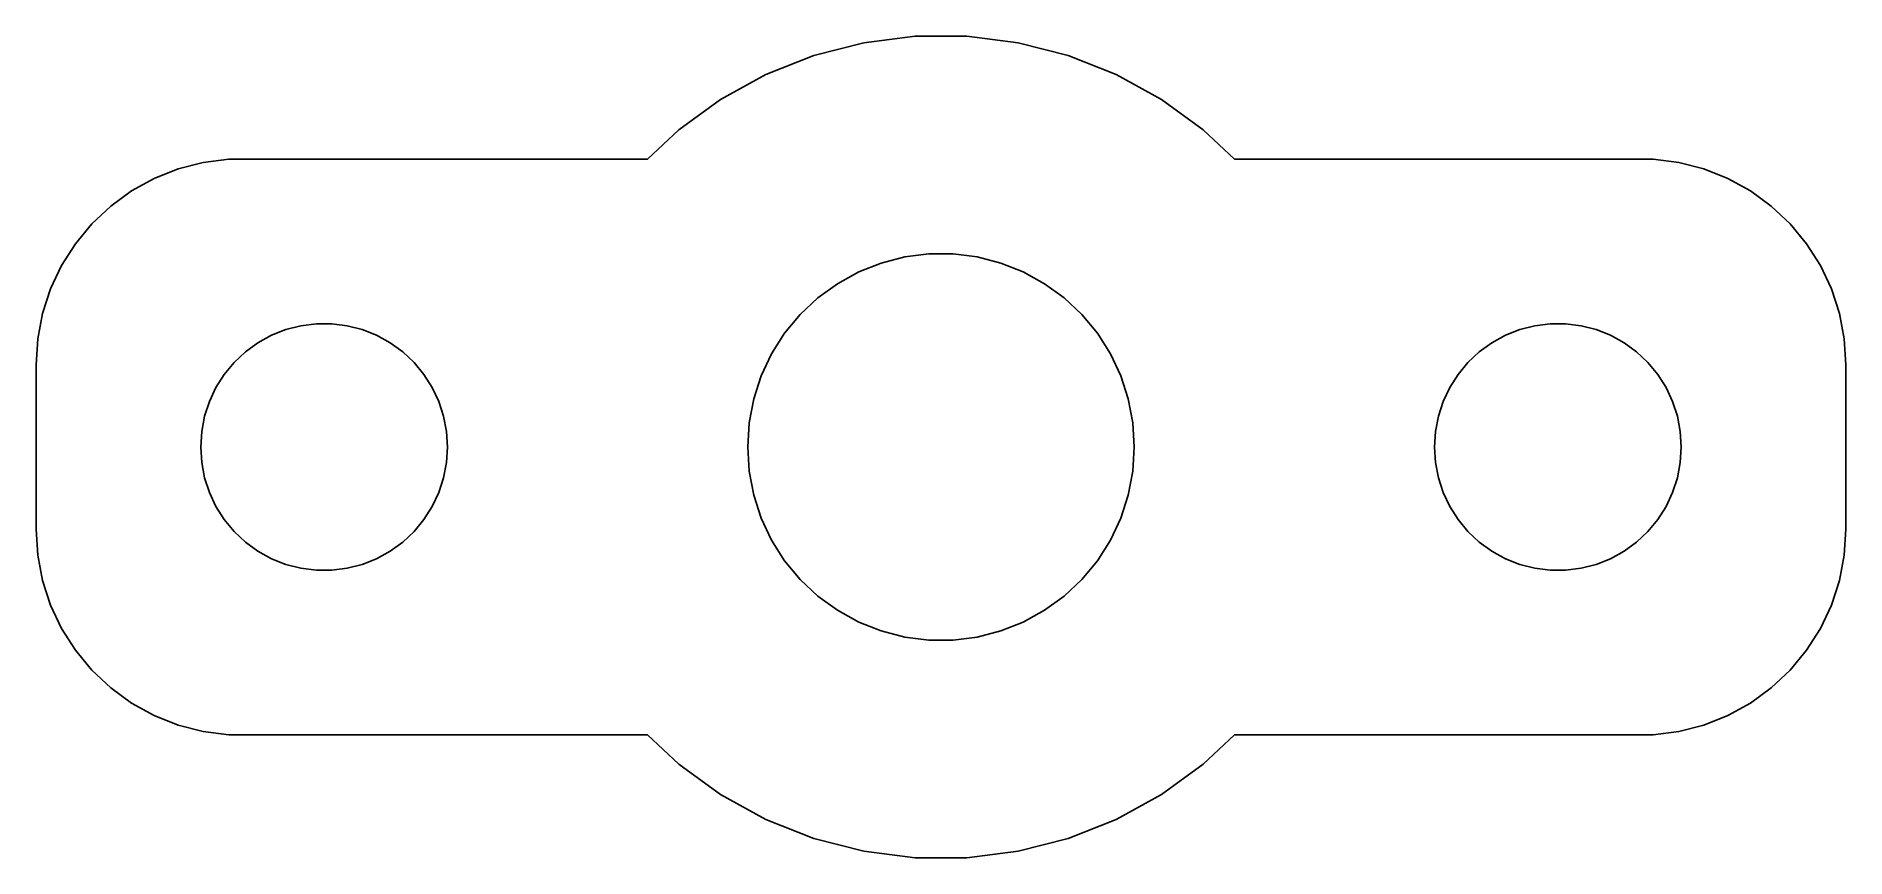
# Model space of a CAD drawing. Header units: metres. Extents: x -22 to 22, y 14 to 34.
import ezdxf

# ---------------------------------------------------------------- set-up
doc = ezdxf.new("R2010")
doc.units = ezdxf.units.M

msp = doc.modelspace()

# ---------------------------------------------------------------- linework, layer by layer
for p, q in [((-0.627899, 33.9803), (-1.87381, 33.8229)), ((0.627899, 33.9803), (-0.627899, 33.9803)), ((1.87381, 33.8229), (0.627899, 33.9803)), ((-3.09016, 33.5106), (-4.25778, 33.0483)), ((-1.87381, 33.8229), (-3.09016, 33.5106)), ((3.09016, 33.5106), (1.87381, 33.8229)), ((4.25778, 33.0483), (3.09016, 33.5106)), ((-4.25778, 33.0483), (-5.35826, 32.4433)), ((5.35826, 32.4433), (4.25778, 33.0483)), ((-5.35826, 32.4433), (-6.37424, 31.7051)), ((6.37424, 31.7051), (5.35826, 32.4433)), ((-6.37424, 31.7051), (-7.13564, 30.9901)), ((7.13564, 30.9901), (6.37424, 31.7051)), ((-17.9369, 30.9114), (-18.5451, 30.7553)), ((-17.3139, 30.9901), (-17.9369, 30.9114)), ((-7.13564, 30.9901), (-17.3139, 30.9901)), ((17.3139, 30.9901), (7.13564, 30.9901)), ((17.9369, 30.9114), (17.3139, 30.9901)), ((18.5451, 30.7553), (17.9369, 30.9114)), ((-19.1289, 30.5241), (-19.6791, 30.2216)), ((-18.5451, 30.7553), (-19.1289, 30.5241)), ((19.1289, 30.5241), (18.5451, 30.7553)), ((19.6791, 30.2216), (19.1289, 30.5241)), ((-19.6791, 30.2216), (-20.1871, 29.8526)), ((20.1871, 29.8526), (19.6791, 30.2216)), ((-20.1871, 29.8526), (-20.6448, 29.4227)), ((20.6448, 29.4227), (20.1871, 29.8526)), ((-20.6448, 29.4227), (-21.0451, 28.9389)), ((21.0451, 28.9389), (20.6448, 29.4227)), ((-21.0451, 28.9389), (-21.3815, 28.4088)), ((-1.45238, 28.47), (-0.880692, 28.6167)), ((-0.880692, 28.6167), (-0.295105, 28.6907)), ((-0.295105, 28.6907), (0.295105, 28.6907)), ((0.295105, 28.6907), (0.880692, 28.6167)), ((0.880692, 28.6167), (1.45238, 28.47)), ((21.3815, 28.4088), (21.0451, 28.9389)), ((-21.3815, 28.4088), (-21.6489, 27.8406)), ((-2.51837, 27.9683), (-2.00116, 28.2527)), ((-2.00116, 28.2527), (-1.45238, 28.47)), ((1.45238, 28.47), (2.00116, 28.2527)), ((2.00116, 28.2527), (2.51837, 27.9683)), ((21.6489, 27.8406), (21.3815, 28.4088)), ((-21.6489, 27.8406), (-21.8429, 27.2434)), ((-2.99588, 27.6214), (-2.51837, 27.9683)), ((2.51837, 27.9683), (2.99588, 27.6214)), ((21.8429, 27.2434), (21.6489, 27.8406)), ((-3.42615, 27.2174), (-2.99588, 27.6214)), ((2.99588, 27.6214), (3.42615, 27.2174)), ((-21.8429, 27.2434), (-21.9606, 26.6267)), ((-16.2773, 26.7145), (-15.927, 26.8532)), ((-15.927, 26.8532), (-15.5621, 26.9469)), ((-15.5621, 26.9469), (-15.1884, 26.9941)), ((-15.1884, 26.9941), (-14.8116, 26.9941)), ((-14.8116, 26.9941), (-14.4379, 26.9469)), ((-14.4379, 26.9469), (-14.0729, 26.8532)), ((-14.0729, 26.8532), (-13.7227, 26.7145)), ((-3.80237, 26.7626), (-3.42615, 27.2174)), ((3.42615, 27.2174), (3.80237, 26.7626)), ((13.7227, 26.7145), (14.0729, 26.8532)), ((14.0729, 26.8532), (14.4379, 26.9469)), ((14.4379, 26.9469), (14.8116, 26.9941)), ((14.8116, 26.9941), (15.1884, 26.9941)), ((15.1884, 26.9941), (15.5621, 26.9469)), ((15.5621, 26.9469), (15.927, 26.8532)), ((15.927, 26.8532), (16.2773, 26.7145)), ((21.9606, 26.6267), (21.8429, 27.2434)), ((-21.9606, 26.6267), (-22, 26)), ((-16.9123, 26.3115), (-16.6075, 26.533)), ((-16.6075, 26.533), (-16.2773, 26.7145)), ((-13.7227, 26.7145), (-13.3925, 26.533)), ((-13.3925, 26.533), (-13.0877, 26.3115)), ((-4.11864, 26.2642), (-3.80237, 26.7626)), ((3.80237, 26.7626), (4.11864, 26.2642)), ((13.0877, 26.3115), (13.3925, 26.533)), ((13.3925, 26.533), (13.7227, 26.7145)), ((16.2773, 26.7145), (16.6075, 26.533)), ((16.6075, 26.533), (16.9123, 26.3115)), ((22, 26), (21.9606, 26.6267)), ((-22, 26), (-22, 22)), ((-17.427, 25.7634), (-17.1869, 26.0536)), ((-17.1869, 26.0536), (-16.9123, 26.3115)), ((-13.0877, 26.3115), (-12.8131, 26.0536)), ((-12.8131, 26.0536), (-12.5729, 25.7634)), ((-4.36995, 25.7302), (-4.11864, 26.2642)), ((4.11864, 26.2642), (4.36995, 25.7302)), ((12.5729, 25.7634), (12.8131, 26.0536)), ((12.8131, 26.0536), (13.0877, 26.3115)), ((16.9123, 26.3115), (17.1869, 26.0536)), ((17.1869, 26.0536), (17.427, 25.7634)), ((22, 22), (22, 26)), ((-17.6289, 25.4453), (-17.427, 25.7634)), ((-12.5729, 25.7634), (-12.3711, 25.4453)), ((-4.55234, 25.1688), (-4.36995, 25.7302)), ((4.36995, 25.7302), (4.55234, 25.1688)), ((12.3711, 25.4453), (12.5729, 25.7634)), ((17.427, 25.7634), (17.6289, 25.4453)), ((-17.9057, 24.7461), (-17.7893, 25.1044)), ((-17.7893, 25.1044), (-17.6289, 25.4453)), ((-12.3711, 25.4453), (-12.2107, 25.1044)), ((-12.2107, 25.1044), (-12.0942, 24.7461)), ((-4.66293, 24.5891), (-4.55234, 25.1688)), ((4.55234, 25.1688), (4.66293, 24.5891)), ((12.0942, 24.7461), (12.2107, 25.1044)), ((12.2107, 25.1044), (12.3711, 25.4453)), ((17.6289, 25.4453), (17.7893, 25.1044)), ((17.7893, 25.1044), (17.9057, 24.7461)), ((-17.9763, 24.376), (-17.9057, 24.7461)), ((-12.0942, 24.7461), (-12.0237, 24.376)), ((12.0237, 24.376), (12.0942, 24.7461)), ((17.9057, 24.7461), (17.9763, 24.376)), ((-18, 24), (-17.9763, 24.376)), ((-12.0237, 24.376), (-12, 24)), ((-4.7, 24), (-4.66293, 24.5891)), ((4.66293, 24.5891), (4.7, 24)), ((12, 24), (12.0237, 24.376)), ((17.9763, 24.376), (18, 24)), ((-17.9763, 23.624), (-18, 24)), ((-12, 24), (-12.0237, 23.624)), ((-4.66293, 23.4109), (-4.7, 24)), ((4.7, 24), (4.66293, 23.4109)), ((12.0237, 23.624), (12, 24)), ((18, 24), (17.9763, 23.624)), ((-17.9057, 23.2539), (-17.9763, 23.624)), ((-12.0237, 23.624), (-12.0942, 23.2539)), ((-4.55234, 22.8312), (-4.66293, 23.4109)), ((4.66293, 23.4109), (4.55234, 22.8312)), ((12.0942, 23.2539), (12.0237, 23.624)), ((17.9763, 23.624), (17.9057, 23.2539)), ((-17.7893, 22.8956), (-17.9057, 23.2539)), ((-17.6289, 22.5547), (-17.7893, 22.8956)), ((-12.2107, 22.8956), (-12.3711, 22.5547)), ((-12.0942, 23.2539), (-12.2107, 22.8956)), ((12.2107, 22.8956), (12.0942, 23.2539)), ((12.3711, 22.5547), (12.2107, 22.8956)), ((17.7893, 22.8956), (17.6289, 22.5547)), ((17.9057, 23.2539), (17.7893, 22.8956)), ((-17.427, 22.2366), (-17.6289, 22.5547)), ((-12.3711, 22.5547), (-12.5729, 22.2366)), ((-4.36995, 22.2698), (-4.55234, 22.8312)), ((4.55234, 22.8312), (4.36995, 22.2698)), ((12.5729, 22.2366), (12.3711, 22.5547)), ((17.6289, 22.5547), (17.427, 22.2366)), ((-22, 22), (-21.9606, 21.3733)), ((-17.1869, 21.9464), (-17.427, 22.2366)), ((-12.5729, 22.2366), (-12.8131, 21.9464)), ((-4.11864, 21.7358), (-4.36995, 22.2698)), ((4.36995, 22.2698), (4.11864, 21.7358)), ((12.8131, 21.9464), (12.5729, 22.2366)), ((17.427, 22.2366), (17.1869, 21.9464)), ((21.9606, 21.3733), (22, 22)), ((-16.9123, 21.6885), (-17.1869, 21.9464)), ((-16.6075, 21.467), (-16.9123, 21.6885)), ((-13.0877, 21.6885), (-13.3925, 21.467)), ((-12.8131, 21.9464), (-13.0877, 21.6885)), ((-3.80237, 21.2374), (-4.11864, 21.7358)), ((4.11864, 21.7358), (3.80237, 21.2374)), ((13.0877, 21.6885), (12.8131, 21.9464)), ((13.3925, 21.467), (13.0877, 21.6885)), ((16.9123, 21.6885), (16.6075, 21.467)), ((17.1869, 21.9464), (16.9123, 21.6885)), ((-21.9606, 21.3733), (-21.8429, 20.7566)), ((-16.2773, 21.2855), (-16.6075, 21.467)), ((-15.927, 21.1468), (-16.2773, 21.2855)), ((-15.5621, 21.0531), (-15.927, 21.1468)), ((-14.0729, 21.1468), (-14.4379, 21.0531)), ((-13.7227, 21.2855), (-14.0729, 21.1468)), ((-13.3925, 21.467), (-13.7227, 21.2855)), ((-3.42615, 20.7826), (-3.80237, 21.2374)), ((3.80237, 21.2374), (3.42615, 20.7826)), ((13.7227, 21.2855), (13.3925, 21.467)), ((14.0729, 21.1468), (13.7227, 21.2855)), ((14.4379, 21.0531), (14.0729, 21.1468)), ((15.927, 21.1468), (15.5621, 21.0531)), ((16.2773, 21.2855), (15.927, 21.1468)), ((16.6075, 21.467), (16.2773, 21.2855)), ((21.8429, 20.7566), (21.9606, 21.3733)), ((-21.8429, 20.7566), (-21.6489, 20.1594)), ((-15.1884, 21.0059), (-15.5621, 21.0531)), ((-14.8116, 21.0059), (-15.1884, 21.0059)), ((-14.4379, 21.0531), (-14.8116, 21.0059)), ((-2.99588, 20.3786), (-3.42615, 20.7826)), ((3.42615, 20.7826), (2.99588, 20.3786)), ((14.8116, 21.0059), (14.4379, 21.0531)), ((15.1884, 21.0059), (14.8116, 21.0059)), ((15.5621, 21.0531), (15.1884, 21.0059)), ((21.6489, 20.1594), (21.8429, 20.7566)), ((-2.51837, 20.0317), (-2.99588, 20.3786)), ((2.99588, 20.3786), (2.51837, 20.0317)), ((-21.6489, 20.1594), (-21.3815, 19.5912)), ((-2.00116, 19.7473), (-2.51837, 20.0317)), ((2.51837, 20.0317), (2.00116, 19.7473)), ((21.3815, 19.5912), (21.6489, 20.1594)), ((-21.3815, 19.5912), (-21.0451, 19.0611)), ((-1.45238, 19.53), (-2.00116, 19.7473)), ((-0.880692, 19.3833), (-1.45238, 19.53)), ((-0.295105, 19.3093), (-0.880692, 19.3833)), ((0.880692, 19.3833), (0.295105, 19.3093)), ((1.45238, 19.53), (0.880692, 19.3833)), ((2.00116, 19.7473), (1.45238, 19.53)), ((21.0451, 19.0611), (21.3815, 19.5912)), ((-21.0451, 19.0611), (-20.6448, 18.5773)), ((0.295105, 19.3093), (-0.295105, 19.3093)), ((20.6448, 18.5773), (21.0451, 19.0611)), ((-20.6448, 18.5773), (-20.1871, 18.1474)), ((20.1871, 18.1474), (20.6448, 18.5773)), ((-20.1871, 18.1474), (-19.6791, 17.7784)), ((19.6791, 17.7784), (20.1871, 18.1474)), ((-19.6791, 17.7784), (-19.1289, 17.4759)), ((19.1289, 17.4759), (19.6791, 17.7784)), ((-19.1289, 17.4759), (-18.5451, 17.2447)), ((-18.5451, 17.2447), (-17.9369, 17.0886)), ((17.9369, 17.0886), (18.5451, 17.2447)), ((18.5451, 17.2447), (19.1289, 17.4759)), ((-17.9369, 17.0886), (-17.3139, 17.0099)), ((-17.3139, 17.0099), (-7.13564, 17.0099)), ((-7.13564, 17.0099), (-6.37424, 16.2949)), ((6.37424, 16.2949), (7.13564, 17.0099)), ((7.13564, 17.0099), (17.3139, 17.0099)), ((17.3139, 17.0099), (17.9369, 17.0886)), ((-6.37424, 16.2949), (-5.35826, 15.5567)), ((5.35826, 15.5567), (6.37424, 16.2949)), ((-5.35826, 15.5567), (-4.25778, 14.9517)), ((4.25778, 14.9517), (5.35826, 15.5567)), ((-4.25778, 14.9517), (-3.09016, 14.4894)), ((3.09016, 14.4894), (4.25778, 14.9517)), ((-3.09016, 14.4894), (-1.87381, 14.1771)), ((-1.87381, 14.1771), (-0.627899, 14.0197)), ((0.627899, 14.0197), (1.87381, 14.1771)), ((1.87381, 14.1771), (3.09016, 14.4894)), ((-0.627899, 14.0197), (0.627899, 14.0197))]:
    msp.add_line(p, q)

doc.saveas('drawing.dxf')
